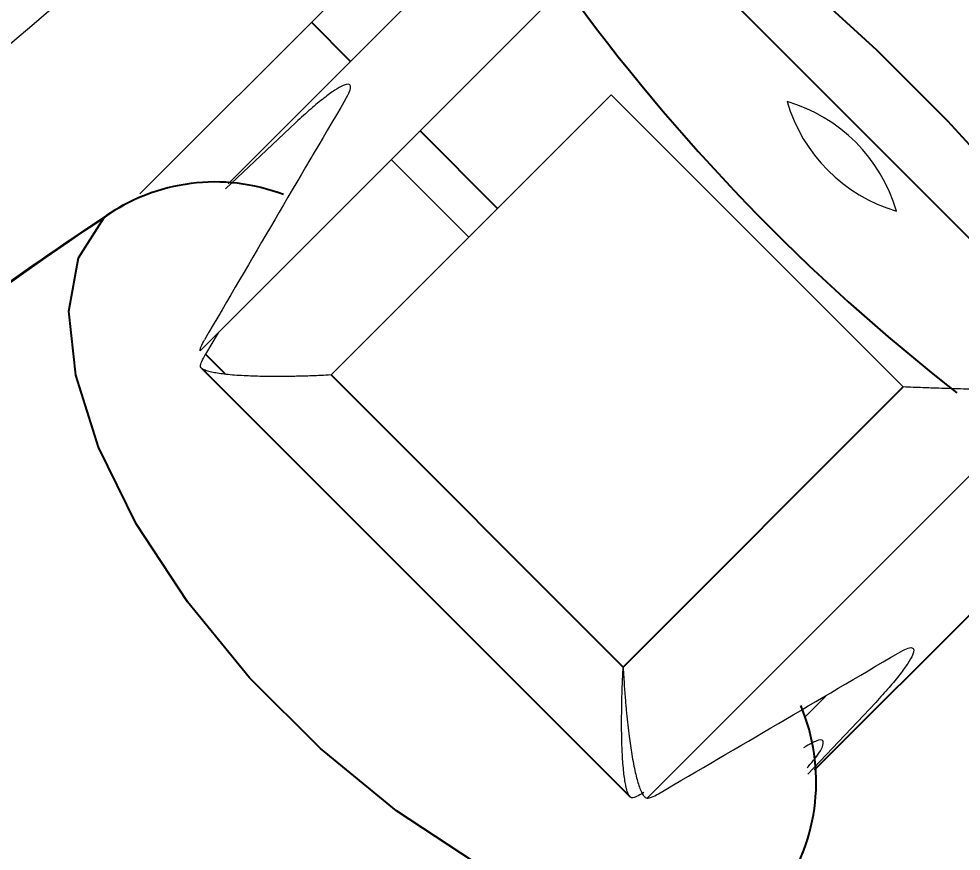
# Model space of a CAD drawing. Header units: millimetres. Extents: x -635 to 515, y -448 to 489.
# Drawn here: x 128.41 to 145.46, y -368.69 to -353.64 of the extents above; entities that cross this region are included whole.
import ezdxf

# ---------------------------------------------------------------- set-up
doc = ezdxf.new("R2010")
doc.units = ezdxf.units.MM
doc.header["$PDSIZE"] = -1
doc.dimstyles.new('ISO-25', dxfattribs={"dimtxt": 2.5, "dimasz": 2.5, "dimexe": 1.25, "dimexo": 0.625, "dimtad": 1, "dimtxsty": 'Standard', "dimcen": 2.5, "dimadec": 0, "dimazin": 0, "dimtfac": 1, "dimtmove": 0, "dimatfit": 3, "dimfxl": 0, "dimarcsym": 0})

# ---------------------------------------------------------------- blocks, each defined once
blk = doc.blocks.new('*D4')
at = {"color": 0, "lineweight": -2, "transparency": 16777216}
for p, q in [((-200.654, -72.75), (-224.205, -100.64)), ((-221.037, -102.007), (-34.947, -259.146)), ((159.588, -423.416), (-26.502, -266.277)), ((185.016, -398.421), (161.465, -426.311))]:
    blk.add_line(p, q, dxfattribs=at)
at = {"color": 0, "transparency": 16777216}
for points in [[(-220.682, -101.586), (-221.392, -102.427), (-223.56, -99.876)], [(159.943, -422.996), (159.233, -423.837), (162.11, -425.547)]]:
    blk.add_solid(points, dxfattribs=at)
at = {"layer": 'Defpoints', "color": 0, "transparency": 16777216}
for p in [(-200.009, -71.986), (-223.56, -99.876), (185.661, -397.657)]:
    blk.add_point(p, dxfattribs=at)
at = {"color": 0, "transparency": 16777216, "insert": (-30.725, -262.712), "char_height": 3.5, "attachment_point": 5}
blk.add_mtext('504,78', dxfattribs=at)

msp = doc.modelspace()

# ---------------------------------------------------------------- linework, layer by layer
msp.add_line((185.661, -397.657), (115.997, -327.992))
at = {"color": 144, "linetype": 'Continuous', "lineweight": 18}
for p, q in [((137.051, -350.356), (130.602, -356.805)), ((137.358, -351.463), (132.199, -356.622)), ((139.066, -352.27), (131.693, -359.643)), ((134.062, -360.08), (139.131, -355.012)), ((144.416, -360.296), (139.131, -355.012)), ((133.425, -355.511), (132.151, -356.714)), ((135.152, -356.184), (136.555, -357.587)), ((132.019, -359.318), (131.793, -359.704)), ((147.157, -360.361), (139.784, -367.734)), ((142.623, -366.279), (143.013, -365.89)), ((143.916, -366.002), (142.69, -367.301))]:
    msp.add_line(p, q, dxfattribs=at)
at = {"color": 8, "linetype": 'Continuous', "lineweight": 25}
for p, q in [((134.414, -354.407), (133.706, -353.7)), ((137.075, -357.068), (135.672, -355.665)), ((132.146, -360.057), (131.793, -359.704))]:
    msp.add_line(p, q, dxfattribs=at)
at = {"color": 7, "linetype": 'Continuous', "lineweight": 25}
for p, q in [((131.721, -359.96), (139.467, -367.707)), ((134.062, -360.08), (139.347, -365.365)), ((139.347, -365.365), (144.416, -360.296)), ((147.965, -362.069), (142.805, -367.228))]:
    msp.add_line(p, q, dxfattribs=at)
at = {"color": 7, "linetype": 'Continuous', "lineweight": 25, "flags": 128}
for points in [[(149.422, -362.244), (149.555, -361.843), (149.415, -361.193), (149.008, -360.32), (148.352, -359.265), (147.475, -358.072), (146.415, -356.794), (145.22, -355.487), (143.94, -354.207), (142.633, -353.012), (141.355, -351.953), (140.162, -351.075), (139.107, -350.419), (138.235, -350.012), (137.584, -349.872), (137.183, -350.005)], [(142.194, -369.472), (141.465, -369.933), (140.501, -370.107), (139.343, -369.986), (138.042, -369.574), (136.656, -368.891), (135.244, -367.965), (133.868, -366.838), (132.589, -365.559), (131.462, -364.183), (130.536, -362.771), (129.853, -361.385), (129.442, -360.084), (129.32, -358.926), (129.494, -357.962), (129.955, -357.233)]]:
    msp.add_lwpolyline(points, dxfattribs=at)
at = {"color": 144, "linetype": 'Continuous', "lineweight": 18}
for centre, radius, start, end in [((95.953, -315.863), 50.05, 304.4515, 325.5485), ((111.047, -372.54), 28, 135, 315), ((141.489, -357.938), 2.922, 16.3727, 73.6273), ((145.116, -354.311), 2.922, 196.3727, 253.6273)]:
    msp.add_arc(centre, radius, start, end, dxfattribs=at)
at = {"color": 7, "linetype": 'Continuous', "lineweight": 25}
for centre, radius, start, end in [((167.59, -331.907), 36.126, 215.8084, 232.0748), ((131.963, -360.042), 3.453, 69.0042, 125.5695), ((139.312, -367.437), 3.528, 324.7713, 22.9831)]:
    msp.add_arc(centre, radius, start, end, dxfattribs=at)
at = {"color": 8, "linetype": 'Continuous', "lineweight": 25}
msp.add_arc((151.864, -390.717), 40.014, 123.1981, 134.839, dxfattribs=at)
at = {"color": 144, "linetype": 'Continuous', "lineweight": 18}
for points, knots in [([(134.317, -355.105), (134.388, -354.985), (134.421, -354.9), (134.408, -354.811), (134.362, -354.807), (134.238, -354.862), (134.188, -354.891), (134.071, -354.968), (134.006, -355.016), (133.859, -355.13), (133.779, -355.196), (133.61, -355.342), (133.52, -355.423), (133.425, -355.511)], [0, 0, 0, 0, 0.25, 0.25, 0.5, 0.5, 0.625, 0.625, 0.75, 0.75, 0.875, 0.875, 1, 1, 1, 1]), ([(134.317, -355.105), (133.892, -355.827), (133.042, -357.272), (132.196, -358.719), (131.773, -359.443)], [0, 0, 0, 0, 0.5, 1, 1, 1, 1]), ([(134.062, -360.08), (134.001, -360.083), (133.884, -360.089), (133.719, -360.096), (133.572, -360.101), (133.442, -360.104), (133.329, -360.106), (133.117, -360.108), (132.828, -360.108), (132.466, -360.095), (132.161, -360.073), (131.949, -360.041), (131.822, -360.01), (131.751, -359.982), (131.706, -359.952), (131.7, -359.93), (131.697, -359.92)], [0, 0, 0, 0, 0.0535457, 0.1023497, 0.1464121, 0.1857334, 0.2203139, 0.2501546, 0.3835489, 0.4995567, 0.6313326, 0.7494031, 0.8156916, 0.8792971, 0.940594, 1, 1, 1, 1]), ([(147.157, -360.361), (147.149, -360.361), (147.132, -360.363), (147.095, -360.364), (147.05, -360.365), (146.995, -360.365), (146.93, -360.365), (146.856, -360.365), (146.717, -360.364), (146.473, -360.36), (146.116, -360.352), (145.711, -360.342), (145.36, -360.33), (145.039, -360.32), (144.75, -360.31), (144.534, -360.301), (144.416, -360.296)], [0, 0, 0, 0, 0.033609, 0.067818, 0.102712, 0.138371, 0.174873, 0.212291, 0.250694, 0.368497, 0.500524, 0.616367, 0.749917, 0.814279, 0.89764, 1, 1, 1, 1]), ([(144.322, -365.11), (144.442, -365.039), (144.527, -365.006), (144.616, -365.019), (144.62, -365.066), (144.565, -365.189), (144.536, -365.24), (144.459, -365.356), (144.411, -365.422), (144.297, -365.568), (144.231, -365.648), (144.085, -365.818), (144.004, -365.907), (143.916, -366.002)], [0, 0, 0, 0, 0.25, 0.25, 0.5, 0.5, 0.625, 0.625, 0.75, 0.75, 0.875, 0.875, 1, 1, 1, 1]), ([(139.984, -367.654), (140.708, -367.231), (142.156, -366.386), (143.6, -365.535), (144.322, -365.11)], [0, 0, 0, 0, 0.5, 1, 1, 1, 1]), ([(139.508, -367.73), (139.501, -367.729), (139.489, -367.727), (139.471, -367.713), (139.454, -367.689), (139.438, -367.657), (139.422, -367.615), (139.407, -367.563), (139.384, -367.46), (139.355, -367.266), (139.332, -366.961), (139.319, -366.599), (139.319, -366.274), (139.323, -365.97), (139.331, -365.693), (139.341, -365.482), (139.347, -365.365)], [0, 0, 0, 0, 0.033753, 0.068062, 0.10301, 0.138676, 0.175134, 0.212453, 0.250697, 0.368746, 0.50053, 0.616517, 0.749918, 0.814318, 0.897679, 1, 1, 1, 1]), ([(139.347, -365.365), (139.35, -365.426), (139.357, -365.543), (139.368, -365.709), (139.378, -365.856), (139.389, -365.986), (139.399, -366.099), (139.418, -366.312), (139.451, -366.602), (139.503, -366.964), (139.563, -367.27), (139.621, -367.483), (139.67, -367.61), (139.709, -367.681), (139.747, -367.726), (139.772, -367.731), (139.784, -367.734)], [0, 0, 0, 0, 0.053574, 0.102397, 0.146468, 0.185786, 0.220354, 0.250174, 0.383713, 0.499575, 0.631591, 0.749413, 0.815938, 0.879608, 0.940818, 1, 1, 1, 1]), ([(142.676, -367.185), (142.722, -367.132), (142.926, -366.896), (142.998, -366.712), (142.919, -366.647), (142.714, -366.763), (142.611, -366.821)], [0, 0, 0, 0, 0.1030135, 0.4512246, 0.7255124, 1, 1, 1, 1])]:
    msp.add_open_spline(points, degree=3, knots=knots, dxfattribs=at)
at = {"color": 7, "linetype": 'Continuous', "lineweight": 25}
msp.add_open_spline([(130.294, -357), (129.512, -357.52), (127.707, -358.721), (125.496, -360.534), (124.155, -361.889), (123.682, -362.366)], degree=3, knots=[0, 0, 0, 0, 0.331362, 0.764414, 1, 1, 1, 1], dxfattribs=at)
at = {"color": 144, "linetype": 'Continuous', "lineweight": 18}
for points in [[(131.693, -359.643), (131.691, -359.605), (131.717, -359.539), (131.773, -359.443)], [(131.697, -359.92), (131.697, -359.88), (131.73, -359.807), (131.793, -359.704)], [(139.723, -367.634), (139.62, -367.697), (139.547, -367.73), (139.508, -367.73)], [(139.784, -367.734), (139.822, -367.736), (139.889, -367.71), (139.984, -367.654)]]:
    msp.add_open_spline(points, degree=3, dxfattribs=at)

# ---------------------------------------------------------------- dimensions: what is measured, and where the dimension line sits
dim = msp.add_aligned_dim(p1=(185.661, -397.657), p2=(-200.009, -71.986), distance=36.503, dimstyle='ISO-25', override={"dimtxt": 3.5, "dimasz": 3.302, "dimexe": 1, "dimexo": 1, "dimgap": 1.524, "dimtih": 1, "dimtoh": 1, "dimzin": 1, "dimadec": 2, "dimtzin": 1})
dim.commit()
dim.dimension.update_dxf_attribs({"geometry": '*D4', "text_midpoint": (-30.725, -262.712)})

doc.saveas('drawing.dxf')
